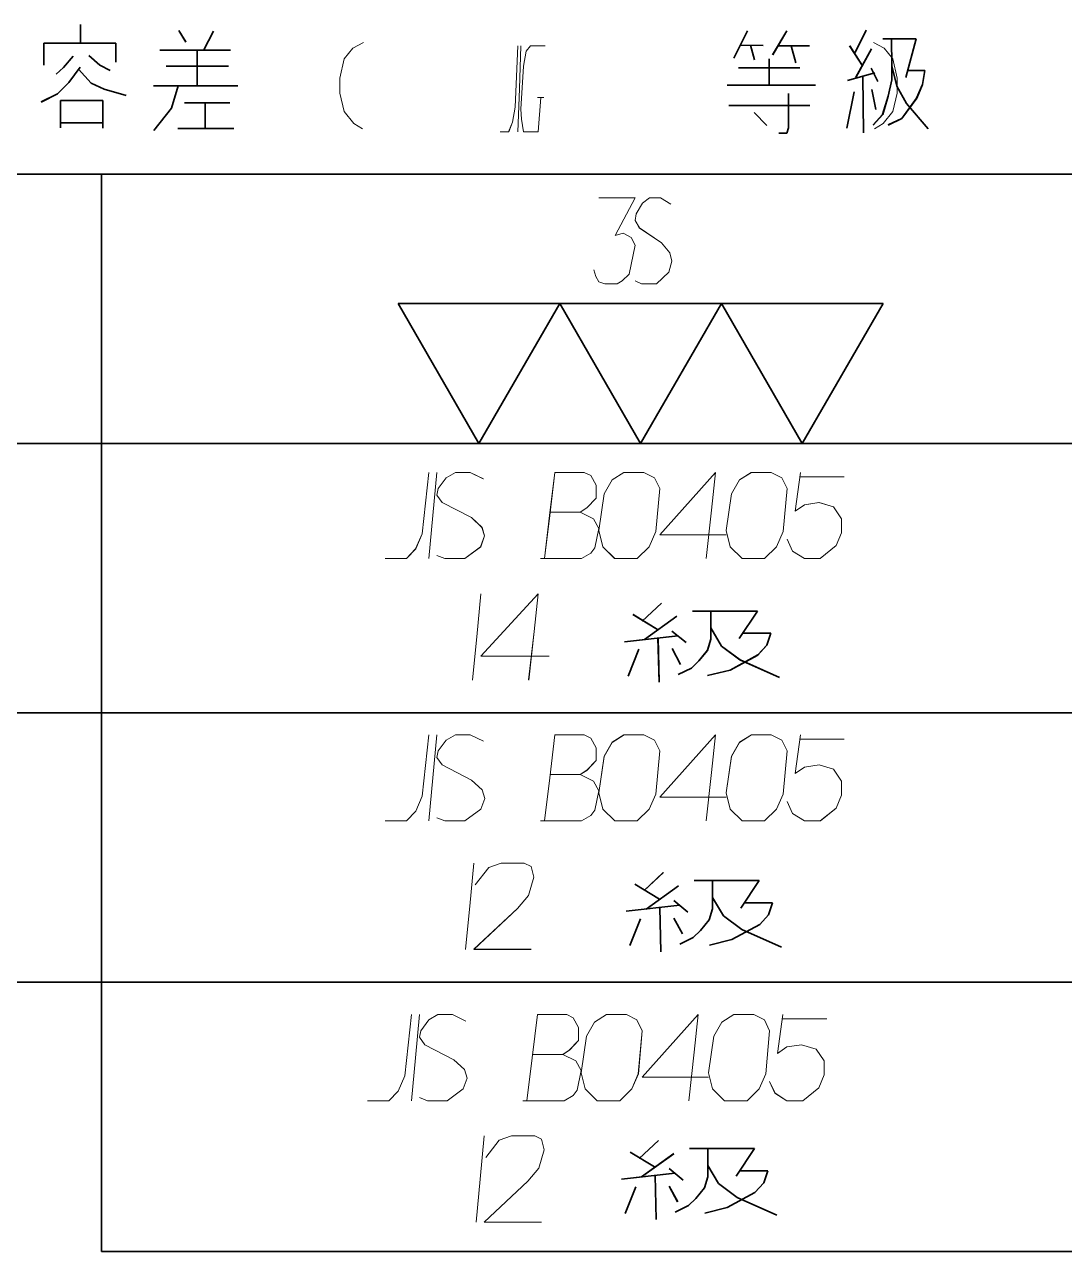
# Model space of a CAD drawing. Header units: millimetres. Extents: x 1333 to 104182, y -62616 to -5704.
# Drawn here: x 43365.43 to 43384.73, y -62570.83 to -62548.05 of the extents above; entities that cross this region are included whole.
import ezdxf

# ---------------------------------------------------------------- set-up
doc = ezdxf.new("R2010")
doc.units = ezdxf.units.MM
doc.header["$LTSCALE"] = 0.5
doc.layers.add('08', color=1, linetype='Continuous')

# ---------------------------------------------------------------- blocks, each defined once
blk = doc.blocks.new('999')
at = {"color": 7, "lineweight": 35, "ltscale": 0.008563}
blk.add_line((75293.8, -11814.791), (75293.8, -11815.819), dxfattribs=at)
at = {"color": 7, "lineweight": 35, "ltscale": 0.006218}
blk.add_line((75299.277, -11815.129), (75299.669, -11815.765), dxfattribs=at)
at = {"color": 7, "lineweight": 35, "ltscale": 0.010119}
blk.add_line((75301.207, -11815.157), (75300.654, -11816.238), dxfattribs=at)
at = {"color": 7, "lineweight": 35, "ltscale": 0.014202}
blk.add_line((75330.934, -11815.14), (75330.168, -11816.663), dxfattribs=at)
at = {"color": 7, "lineweight": 35, "ltscale": 0.01294}
blk.add_line((75333.115, -11815.14), (75332.333, -11816.482), dxfattribs=at)
at = {"color": 7, "lineweight": 35, "ltscale": 0.011516}
blk.add_line((75337.538, -11815.11), (75336.92, -11816.346), dxfattribs=at)
at = {"color": 7, "lineweight": 35, "ltscale": 0.033508}
blk.add_line((75291.75, -11815.833), (75295.771, -11815.833), dxfattribs=at)
at = {"color": 7, "lineweight": 35, "ltscale": 0.010254}
blk.add_line((75291.75, -11817.063), (75291.75, -11815.833), dxfattribs=at)
at = {"color": 7, "lineweight": 35, "ltscale": 0.008789}
blk.add_line((75295.771, -11815.833), (75295.771, -11816.887), dxfattribs=at)
at = {"color": 7, "lineweight": 35, "ltscale": 0.010633}
blk.add_line((75330.531, -11815.941), (75331.807, -11815.955), dxfattribs=at)
at = {"color": 7, "lineweight": 35, "ltscale": 0.006978}
blk.add_line((75331.1, -11815.947), (75331.325, -11816.753), dxfattribs=at)
at = {"color": 7, "lineweight": 35, "ltscale": 0.014575}
blk.add_line((75332.63, -11815.971), (75334.38, -11815.97), dxfattribs=at)
at = {"color": 7, "lineweight": 35, "ltscale": 0.008305}
blk.add_line((75333.372, -11815.971), (75333.627, -11816.934), dxfattribs=at)
at = {"color": 7, "lineweight": 35, "ltscale": 0.010969}
blk.add_line((75336.619, -11815.985), (75337.341, -11817.085), dxfattribs=at)
at = {"color": 7, "lineweight": 35, "ltscale": 0.015417}
blk.add_line((75338.469, -11815.593), (75340.319, -11815.593), dxfattribs=at)
at = {"color": 7, "lineweight": 35, "ltscale": 0.012437}
blk.add_line((75338.951, -11815.593), (75338.966, -11817.085), dxfattribs=at)
at = {"color": 7, "lineweight": 35, "ltscale": 0.018595}
blk.add_line((75340.319, -11815.593), (75339.742, -11817.748), dxfattribs=at)
at = {"color": 7, "lineweight": 35, "ltscale": 0.006944}
blk.add_line((75293.396, -11816.549), (75292.857, -11817.185), dxfattribs=at)
at = {"color": 7, "lineweight": 35, "ltscale": 0.006856}
blk.add_line((75294.272, -11816.509), (75294.88, -11817.063), dxfattribs=at)
at = {"color": 7, "lineweight": 35, "ltscale": 0.032825}
blk.add_line((75298.213, -11816.225), (75302.151, -11816.225), dxfattribs=at)
at = {"color": 7, "lineweight": 35, "ltscale": 0.016113}
blk.add_line((75300.303, -11816.265), (75300.303, -11818.199), dxfattribs=at)
at = {"color": 7, "lineweight": 35, "ltscale": 0.012183}
blk.add_line((75332.138, -11816.708), (75332.138, -11818.17), dxfattribs=at)
at = {"color": 7, "lineweight": 35, "ltscale": 0.015061}
blk.add_line((75337.838, -11816.15), (75336.965, -11817.733), dxfattribs=at)
at = {"color": 7, "lineweight": 35, "ltscale": 0.004706}
blk.add_line((75292.857, -11817.185), (75292.438, -11817.563), dxfattribs=at)
at = {"color": 7, "lineweight": 35, "ltscale": 0.008876}
blk.add_line((75293.774, -11817.158), (75293.153, -11818.023), dxfattribs=at)
at = {"color": 7, "lineweight": 35, "ltscale": 0.008722}
blk.add_line((75293.686, -11817.279), (75294.394, -11818.05), dxfattribs=at)
at = {"color": 7, "lineweight": 35, "ltscale": 0.005335}
blk.add_line((75294.88, -11817.063), (75295.447, -11817.36), dxfattribs=at)
at = {"color": 7, "lineweight": 35, "ltscale": 0.028784}
blk.add_line((75298.576, -11817.103), (75302.03, -11817.103), dxfattribs=at)
at = {"color": 7, "lineweight": 35, "ltscale": 0.028455}
blk.add_line((75330.423, -11817.205), (75333.838, -11817.205), dxfattribs=at)
at = {"color": 7, "lineweight": 35, "ltscale": 0.006849}
blk.add_line((75337.823, -11817.221), (75338.184, -11817.959), dxfattribs=at)
at = {"color": 7, "lineweight": 35, "ltscale": 0.006531}
blk.add_line((75338.966, -11817.085), (75338.966, -11817.869), dxfattribs=at)
at = {"color": 7, "lineweight": 35, "ltscale": 0.009809}
blk.add_line((75338.966, -11817.085), (75339.237, -11818.231), dxfattribs=at)
at = {"color": 7, "lineweight": 35, "ltscale": 0.007922}
blk.add_line((75339.849, -11817.347), (75340.8, -11817.347), dxfattribs=at)
at = {"color": 7, "lineweight": 35, "ltscale": 0.006559}
blk.add_line((75340.8, -11817.347), (75340.68, -11818.125), dxfattribs=at)
at = {"color": 7, "lineweight": 35, "ltscale": 0.007402}
blk.add_line((75293.153, -11818.023), (75292.519, -11818.645), dxfattribs=at)
at = {"color": 7, "lineweight": 35, "ltscale": 0.0066}
blk.add_line((75294.394, -11818.05), (75295.11, -11818.388), dxfattribs=at)
at = {"color": 7, "lineweight": 35, "ltscale": 0.013172}
blk.add_line((75336.499, -11817.914), (75338.018, -11817.477), dxfattribs=at)
at = {"color": 7, "lineweight": 35, "ltscale": 0.026301}
blk.add_line((75337.358, -11817.667), (75337.387, -11820.823), dxfattribs=at)
at = {"color": 7, "lineweight": 35, "ltscale": 0.007862}
blk.add_line((75338.966, -11817.869), (75338.755, -11818.788), dxfattribs=at)
at = {"color": 7, "lineweight": 35, "ltscale": 0.006974}
blk.add_line((75340.68, -11818.125), (75340.349, -11818.894), dxfattribs=at)
at = {"color": 7, "lineweight": 35, "ltscale": 0.008548}
blk.add_line((75292.519, -11818.645), (75291.602, -11819.104), dxfattribs=at)
at = {"color": 7, "lineweight": 35, "ltscale": 0.010672}
blk.add_line((75295.11, -11818.388), (75296.338, -11818.753), dxfattribs=at)
at = {"color": 7, "lineweight": 35, "ltscale": 0.039124}
blk.add_line((75297.861, -11818.199), (75302.556, -11818.199), dxfattribs=at)
at = {"color": 7, "lineweight": 35, "ltscale": 0.0108}
blk.add_line((75299.238, -11818.199), (75298.873, -11819.442), dxfattribs=at)
at = {"color": 7, "lineweight": 35, "ltscale": 0.040857}
blk.add_line((75329.806, -11818.17), (75334.709, -11818.17), dxfattribs=at)
at = {"color": 7, "lineweight": 35, "ltscale": 0.015826}
blk.add_line((75333.206, -11818.637), (75333.206, -11820.537), dxfattribs=at)
at = {"color": 7, "lineweight": 35, "ltscale": 0.017145}
blk.add_line((75336.861, -11818.547), (75336.468, -11820.567), dxfattribs=at)
at = {"color": 7, "lineweight": 35, "ltscale": 0.009481}
blk.add_line((75337.853, -11818.411), (75338.078, -11819.527), dxfattribs=at)
at = {"color": 7, "lineweight": 35, "ltscale": 0.008778}
blk.add_line((75338.755, -11818.788), (75338.455, -11819.798), dxfattribs=at)
at = {"color": 7, "lineweight": 35, "ltscale": 0.009214}
blk.add_line((75339.237, -11818.231), (75339.777, -11819.195), dxfattribs=at)
at = {"color": 7, "lineweight": 35, "ltscale": 0.019666}
for p, q in [((75292.681, -11819.023), (75295.041, -11819.023)), ((75292.681, -11820.267), (75295.041, -11820.267))]:
    blk.add_line(p, q, dxfattribs=at)
at = {"color": 7, "lineweight": 35, "ltscale": 0.012732}
blk.add_line((75292.681, -11820.551), (75292.681, -11819.023), dxfattribs=at)
at = {"color": 7, "lineweight": 35, "ltscale": 0.012845}
blk.add_line((75295.041, -11819.023), (75295.041, -11820.565), dxfattribs=at)
at = {"color": 7, "lineweight": 35, "ltscale": 0.01322}
blk.add_line((75298.873, -11819.442), (75297.889, -11820.686), dxfattribs=at)
at = {"color": 7, "lineweight": 35, "ltscale": 0.021021}
blk.add_line((75299.588, -11819.158), (75302.11, -11819.158), dxfattribs=at)
at = {"color": 7, "lineweight": 35, "ltscale": 0.011719}
blk.add_line((75300.735, -11819.158), (75300.735, -11820.565), dxfattribs=at)
at = {"color": 7, "lineweight": 35, "ltscale": 0.037598}
blk.add_line((75329.897, -11819.301), (75334.409, -11819.301), dxfattribs=at)
at = {"color": 7, "lineweight": 35, "ltscale": 0.011668}
blk.add_line((75340.349, -11818.894), (75339.523, -11820.024), dxfattribs=at)
at = {"color": 7, "lineweight": 35, "ltscale": 0.01548}
blk.add_line((75339.777, -11819.195), (75340.996, -11820.597), dxfattribs=at)
at = {"color": 7, "lineweight": 35, "ltscale": 0.00834}
blk.add_line((75332.002, -11820.416), (75331.311, -11819.692), dxfattribs=at)
at = {"color": 7, "lineweight": 35, "ltscale": 0.006581}
blk.add_line((75338.455, -11819.798), (75337.927, -11820.386), dxfattribs=at)
at = {"color": 7, "lineweight": 35, "ltscale": 0.00696}
blk.add_line((75339.523, -11820.024), (75338.77, -11820.386), dxfattribs=at)
at = {"color": 7, "lineweight": 35, "ltscale": 0.025977}
blk.add_line((75299.21, -11820.578), (75302.327, -11820.578), dxfattribs=at)
at = {"color": 7, "lineweight": 35, "ltscale": 0.003699}
blk.add_line((75333.123, -11820.848), (75332.679, -11820.848), dxfattribs=at)
at = {"color": 7, "lineweight": 35, "ltscale": 0.002686}
blk.add_line((75333.206, -11820.537), (75333.123, -11820.848), dxfattribs=at)
at = {"color": 7, "lineweight": 35}
for p, q in [((75114.978, -11823.12), (75475.513, -11823.12)), ((75114.978, -11838.12), (75474.978, -11838.12)), ((75234.978, -11853.12), (75474.978, -11853.12)), ((75234.978, -11868.12), (75294.978, -11868.12)), ((75474.978, -11868.12), (75294.978, -11868.12)), ((75294.978, -11883.12), (75354.978, -11883.12))]:
    blk.add_line(p, q, dxfattribs=at)
at = {"color": 7, "lineweight": 35, "ltscale": 0.375}
blk.add_line((75294.978, -11823.12), (75294.978, -11868.12), dxfattribs=at)
at = {"color": 7, "lineweight": 35, "ltscale": 0.074999}
for p, q in [((75315.978, -11838.12), (75311.478, -11830.326)), ((75315.978, -11838.12), (75311.478, -11830.326)), ((75320.478, -11830.326), (75315.978, -11838.12)), ((75320.478, -11830.326), (75315.978, -11838.12)), ((75324.978, -11838.12), (75320.478, -11830.326)), ((75324.978, -11838.12), (75320.478, -11830.326)), ((75329.478, -11830.326), (75324.978, -11838.12)), ((75329.478, -11830.326), (75324.978, -11838.12)), ((75333.978, -11838.12), (75329.478, -11830.326)), ((75333.978, -11838.12), (75329.478, -11830.326)), ((75338.478, -11830.326), (75333.978, -11838.12)), ((75338.478, -11830.326), (75333.978, -11838.12))]:
    blk.add_line(p, q, dxfattribs=at)
at = {"color": 7, "lineweight": 35, "ltscale": 0.075}
for p, q in [((75311.478, -11830.326), (75320.478, -11830.326)), ((75311.478, -11830.326), (75320.478, -11830.326)), ((75320.478, -11830.326), (75329.478, -11830.326)), ((75320.478, -11830.326), (75329.478, -11830.326)), ((75329.478, -11830.326), (75338.478, -11830.326)), ((75329.478, -11830.326), (75338.478, -11830.326))]:
    blk.add_line(p, q, dxfattribs=at)
at = {"color": 7, "lineweight": 35, "ltscale": 0.012225}
for p, q in [((75326.147, -11847.011), (75325.075, -11848.012)), ((75326.245, -11862.022), (75325.173, -11863.024))]:
    blk.add_line(p, q, dxfattribs=at)
at = {"color": 7, "lineweight": 35, "ltscale": 0.030115}
for p, q in [((75327.874, -11847.456), (75331.488, -11847.456)), ((75327.972, -11862.467), (75331.586, -11862.467))]:
    blk.add_line(p, q, dxfattribs=at)
at = {"color": 7, "lineweight": 35, "ltscale": 0.013083}
for p, q in [((75328.886, -11847.456), (75328.886, -11849.026)), ((75328.983, -11862.467), (75328.983, -11864.037)), ((75328.721, -11877.389), (75328.721, -11878.959))]:
    blk.add_line(p, q, dxfattribs=at)
at = {"color": 7, "lineweight": 35, "ltscale": 0.015353}
blk.add_line((75331.488, -11847.456), (75330.465, -11848.989), dxfattribs=at)
at = {"color": 7, "lineweight": 35, "ltscale": 0.013337}
blk.add_line((75324.556, -11847.654), (75325.926, -11848.482), dxfattribs=at)
at = {"color": 7, "lineweight": 35, "ltscale": 0.018504}
blk.add_line((75327, -11847.74), (75325.198, -11849.038), dxfattribs=at)
at = {"color": 7, "lineweight": 35, "ltscale": 0.024936}
for p, q in [((75324.088, -11849.162), (75327.061, -11848.828)), ((75323.922, -11879.095), (75326.896, -11878.762))]:
    blk.add_line(p, q, dxfattribs=at)
at = {"color": 7, "lineweight": 35, "ltscale": 0.008484}
for p, q in [((75326.727, -11848.569), (75327.517, -11849.211)), ((75326.562, -11878.502), (75327.351, -11879.145))]:
    blk.add_line(p, q, dxfattribs=at)
at = {"color": 7, "lineweight": 35, "ltscale": 0.009831}
blk.add_line((75328.886, -11848.395), (75329.49, -11849.409), dxfattribs=at)
at = {"color": 7, "lineweight": 35, "ltscale": 0.013049}
for p, q in [((75330.663, -11848.692), (75332.229, -11848.692)), ((75330.76, -11863.704), (75332.326, -11863.704)), ((75330.498, -11878.626), (75332.064, -11878.626))]:
    blk.add_line(p, q, dxfattribs=at)
at = {"color": 7, "lineweight": 35, "ltscale": 0.005862}
blk.add_line((75332.229, -11848.692), (75332.006, -11849.36), dxfattribs=at)
at = {"color": 7, "lineweight": 35, "ltscale": 0.020496}
for p, q in [((75325.949, -11848.953), (75326.012, -11851.411)), ((75326.047, -11863.964), (75326.109, -11866.423)), ((75325.784, -11878.886), (75325.847, -11881.345))]:
    blk.add_line(p, q, dxfattribs=at)
at = {"color": 7, "lineweight": 35, "ltscale": 0.008293}
blk.add_line((75326.74, -11849.545), (75327.209, -11850.423), dxfattribs=at)
at = {"color": 7, "lineweight": 35, "ltscale": 0.005373}
blk.add_line((75328.886, -11849.026), (75328.702, -11849.644), dxfattribs=at)
at = {"color": 7, "lineweight": 35, "ltscale": 0.010659}
for p, q in [((75329.49, -11849.409), (75330.514, -11850.175)), ((75329.324, -11879.342), (75330.348, -11880.109))]:
    blk.add_line(p, q, dxfattribs=at)
at = {"color": 7, "lineweight": 35, "ltscale": 0.006121}
for p, q in [((75332.006, -11849.36), (75331.513, -11849.903)), ((75332.105, -11864.371), (75331.611, -11864.915))]:
    blk.add_line(p, q, dxfattribs=at)
at = {"color": 7, "lineweight": 35, "ltscale": 0.013404}
for p, q in [((75324.877, -11849.582), (75324.285, -11851.078)), ((75324.975, -11864.594), (75324.383, -11866.089)), ((75324.712, -11879.516), (75324.12, -11881.011))]:
    blk.add_line(p, q, dxfattribs=at)
at = {"color": 7, "lineweight": 35, "ltscale": 0.004731}
for p, q in [((75328.22, -11850.237), (75327.813, -11850.633)), ((75328.318, -11865.249), (75327.911, -11865.644)), ((75328.054, -11880.171), (75327.647, -11880.566))]:
    blk.add_line(p, q, dxfattribs=at)
at = {"color": 7, "lineweight": 35, "ltscale": 0.006372}
blk.add_line((75328.702, -11849.644), (75328.22, -11850.237), dxfattribs=at)
at = {"color": 7, "lineweight": 35, "ltscale": 0.014629}
blk.add_line((75331.513, -11849.903), (75329.972, -11850.744), dxfattribs=at)
at = {"color": 7, "lineweight": 35, "ltscale": 0.020157}
blk.add_line((75330.514, -11850.175), (75332.721, -11851.164), dxfattribs=at)
at = {"color": 7, "lineweight": 35, "ltscale": 0.00685}
for p, q in [((75327.813, -11850.633), (75327.073, -11850.991)), ((75327.911, -11865.644), (75327.171, -11866.003)), ((75327.647, -11880.566), (75326.907, -11880.925))]:
    blk.add_line(p, q, dxfattribs=at)
at = {"color": 7, "lineweight": 35, "ltscale": 0.010797}
blk.add_line((75329.972, -11850.744), (75328.713, -11851.053), dxfattribs=at)
at = {"color": 7, "lineweight": 35, "ltscale": 0.015362}
for p, q in [((75331.586, -11862.467), (75330.562, -11864)), ((75331.324, -11877.389), (75330.3, -11878.922))]:
    blk.add_line(p, q, dxfattribs=at)
at = {"color": 7, "lineweight": 35, "ltscale": 0.013339}
for p, q in [((75324.654, -11862.665), (75326.024, -11863.493)), ((75324.391, -11877.587), (75325.76, -11878.415))]:
    blk.add_line(p, q, dxfattribs=at)
at = {"color": 7, "lineweight": 35, "ltscale": 0.018495}
for p, q in [((75327.096, -11862.752), (75325.296, -11864.05)), ((75326.833, -11877.674), (75325.032, -11878.972))]:
    blk.add_line(p, q, dxfattribs=at)
at = {"color": 7, "lineweight": 35, "ltscale": 0.024924}
blk.add_line((75324.186, -11864.174), (75327.158, -11863.84), dxfattribs=at)
at = {"color": 7, "lineweight": 35, "ltscale": 0.008486}
blk.add_line((75326.825, -11863.58), (75327.615, -11864.223), dxfattribs=at)
at = {"color": 7, "lineweight": 35, "ltscale": 0.009837}
blk.add_line((75328.983, -11863.407), (75329.588, -11864.421), dxfattribs=at)
at = {"color": 7, "lineweight": 35, "ltscale": 0.005858}
blk.add_line((75332.326, -11863.704), (75332.105, -11864.371), dxfattribs=at)
at = {"color": 7, "lineweight": 35, "ltscale": 0.00829}
for p, q in [((75326.837, -11864.557), (75327.306, -11865.434)), ((75326.575, -11879.479), (75327.044, -11880.356))]:
    blk.add_line(p, q, dxfattribs=at)
at = {"color": 7, "lineweight": 35, "ltscale": 0.005376}
blk.add_line((75328.983, -11864.037), (75328.798, -11864.655), dxfattribs=at)
at = {"color": 7, "lineweight": 35, "ltscale": 0.010657}
blk.add_line((75329.588, -11864.421), (75330.612, -11865.187), dxfattribs=at)
at = {"color": 7, "lineweight": 35, "ltscale": 0.006362}
for p, q in [((75328.798, -11864.655), (75328.318, -11865.249)), ((75328.535, -11879.577), (75328.054, -11880.171))]:
    blk.add_line(p, q, dxfattribs=at)
at = {"color": 7, "lineweight": 35, "ltscale": 0.014638}
blk.add_line((75331.611, -11864.915), (75330.068, -11865.756), dxfattribs=at)
at = {"color": 7, "lineweight": 35, "ltscale": 0.020158}
blk.add_line((75330.612, -11865.187), (75332.819, -11866.176), dxfattribs=at)
at = {"color": 7, "lineweight": 35, "ltscale": 0.010798}
for p, q in [((75330.068, -11865.756), (75328.81, -11866.065)), ((75329.806, -11880.678), (75328.548, -11880.987))]:
    blk.add_line(p, q, dxfattribs=at)
at = {"color": 7, "lineweight": 35, "ltscale": 0.125}
blk.add_line((75294.978, -11868.12), (75294.978, -11883.12), dxfattribs=at)
at = {"color": 7, "lineweight": 35, "ltscale": 0.012234}
blk.add_line((75325.983, -11876.944), (75324.909, -11877.946), dxfattribs=at)
at = {"color": 7, "lineweight": 35, "ltscale": 0.030127}
blk.add_line((75327.709, -11877.389), (75331.324, -11877.389), dxfattribs=at)
at = {"color": 7, "lineweight": 35, "ltscale": 0.009828}
blk.add_line((75328.721, -11878.329), (75329.324, -11879.342), dxfattribs=at)
at = {"color": 7, "lineweight": 35, "ltscale": 0.005859}
blk.add_line((75332.064, -11878.626), (75331.841, -11879.293), dxfattribs=at)
at = {"color": 7, "lineweight": 35, "ltscale": 0.00538}
blk.add_line((75328.721, -11878.959), (75328.535, -11879.577), dxfattribs=at)
at = {"color": 7, "lineweight": 35, "ltscale": 0.006123}
blk.add_line((75331.841, -11879.293), (75331.347, -11879.837), dxfattribs=at)
at = {"color": 7, "lineweight": 35, "ltscale": 0.014628}
blk.add_line((75331.347, -11879.837), (75329.806, -11880.678), dxfattribs=at)
at = {"color": 7, "lineweight": 35, "ltscale": 0.020169}
blk.add_line((75330.348, -11880.109), (75332.557, -11881.098), dxfattribs=at)
at = {"color": 7, "lineweight": 13}
for points in [[(75309.562, -11815.801), (75308.962, -11816.101), (75308.482, -11816.701), (75308.242, -11817.781), (75308.242, -11818.621), (75308.482, -11819.641), (75309.022, -11820.301), (75309.502, -11820.601)], [(75318.142, -11815.973), (75317.993, -11819.393), (75317.844, -11820.233), (75317.636, -11820.773), (75317.16, -11820.773)], [(75318.142, -11820.773), (75318.231, -11818.373), (75318.32, -11815.973)], [(75319.421, -11818.853), (75319.273, -11820.773), (75318.469, -11820.773), (75318.35, -11820.053), (75318.32, -11819.513), (75318.469, -11817.113), (75318.618, -11816.273), (75318.856, -11815.973), (75319.659, -11815.973)], [(75337.942, -11815.801), (75338.542, -11816.101), (75339.022, -11816.701), (75339.262, -11817.781), (75339.262, -11818.621), (75339.022, -11819.641), (75338.482, -11820.301), (75338.002, -11820.601)], [(75319.243, -11818.853), (75319.6, -11818.853)], [(75322.372, -11828.457), (75322.485, -11828.817), (75322.654, -11829.117), (75322.993, -11829.237), (75323.669, -11829.237), (75323.951, -11829.057), (75324.346, -11828.697), (75324.685, -11827.077), (75324.459, -11826.657), (75324.008, -11826.417), (75323.557, -11826.537), (75324.685, -11824.437), (75322.654, -11824.437)], [(75324.685, -11829.057), (75325.023, -11829.237), (75325.869, -11829.237), (75326.546, -11828.577), (75326.715, -11827.977), (75326.602, -11827.497), (75326.151, -11826.957), (75324.91, -11826.117), (75324.685, -11825.697), (75324.741, -11825.337), (75325.079, -11824.737), (75325.474, -11824.437), (75326.095, -11824.437), (75326.658, -11824.797)], [(75313.197, -11839.734), (75312.828, -11843.154), (75312.458, -11843.994), (75311.941, -11844.534), (75310.76, -11844.534)], [(75313.197, -11844.534), (75313.419, -11842.134), (75313.64, -11839.734)], [(75313.64, -11844.354), (75314.083, -11844.534), (75315.191, -11844.534), (75316.078, -11843.874), (75316.299, -11843.274), (75316.151, -11842.794), (75315.56, -11842.254), (75313.936, -11841.414), (75313.64, -11840.994), (75313.714, -11840.634), (75314.157, -11840.034), (75314.674, -11839.734), (75315.487, -11839.734), (75316.225, -11840.094)], [(75319.401, -11844.534), (75321.691, -11844.534), (75322.208, -11844.234), (75322.429, -11843.934), (75322.651, -11842.854), (75322.356, -11842.314), (75321.617, -11841.954), (75321.986, -11841.714), (75322.503, -11841.174), (75322.503, -11840.454), (75322.208, -11839.914), (75321.839, -11839.734), (75320.214, -11839.734), (75319.918, -11842.134), (75319.623, -11844.534)], [(75328.634, -11844.534), (75328.929, -11841.834), (75329.151, -11839.734), (75326.049, -11843.214), (75329.742, -11843.214)], [(75333.139, -11843.454), (75333.435, -11844.114), (75334.099, -11844.534), (75334.986, -11844.534), (75335.872, -11843.814), (75336.168, -11843.094), (75336.168, -11842.314), (75335.724, -11841.654), (75334.912, -11841.414), (75334.099, -11841.534), (75333.582, -11841.894), (75333.878, -11839.734)], [(75333.878, -11839.974), (75336.315, -11839.974)], [(75321.617, -11841.954), (75319.918, -11841.954)], [(75316.087, -11846.494), (75315.858, -11848.894), (75315.63, -11851.294)], [(75318.749, -11851.294), (75319.054, -11848.594), (75319.282, -11846.494), (75316.087, -11849.974), (75319.891, -11849.974)], [(75313.198, -11854.346), (75312.828, -11857.766), (75312.459, -11858.606), (75311.942, -11859.146), (75310.76, -11859.146)], [(75313.198, -11859.146), (75313.419, -11856.746), (75313.641, -11854.346)], [(75313.641, -11858.966), (75314.084, -11859.146), (75315.192, -11859.146), (75316.078, -11858.486), (75316.3, -11857.886), (75316.152, -11857.406), (75315.561, -11856.866), (75313.936, -11856.026), (75313.641, -11855.606), (75313.715, -11855.246), (75314.158, -11854.646), (75314.675, -11854.346), (75315.487, -11854.346), (75316.226, -11854.706)], [(75319.402, -11859.146), (75321.692, -11859.146), (75322.209, -11858.846), (75322.43, -11858.546), (75322.652, -11857.466), (75322.356, -11856.926), (75321.618, -11856.566), (75321.987, -11856.326), (75322.504, -11855.786), (75322.504, -11855.066), (75322.209, -11854.526), (75321.839, -11854.346), (75320.214, -11854.346), (75319.919, -11856.746), (75319.624, -11859.146)], [(75328.635, -11859.146), (75328.93, -11856.446), (75329.151, -11854.346), (75326.049, -11857.826), (75329.742, -11857.826)], [(75333.14, -11858.066), (75333.435, -11858.726), (75334.1, -11859.146), (75334.987, -11859.146), (75335.873, -11858.426), (75336.168, -11857.706), (75336.168, -11856.926), (75335.725, -11856.266), (75334.913, -11856.026), (75334.1, -11856.146), (75333.583, -11856.506), (75333.879, -11854.346)], [(75333.879, -11854.586), (75336.316, -11854.586)], [(75321.618, -11856.566), (75319.919, -11856.566)], [(75315.696, -11861.494), (75315.468, -11863.894), (75315.241, -11866.294)], [(75318.884, -11866.294), (75315.696, -11866.294), (75318.125, -11864.014), (75318.732, -11863.294), (75319.036, -11862.274), (75318.884, -11861.674), (75318.504, -11861.494), (75317.214, -11861.494), (75316.531, -11861.734), (75315.772, -11862.694)], [(75312.224, -11869.929), (75311.854, -11873.349), (75311.485, -11874.189), (75310.968, -11874.729), (75309.786, -11874.729)], [(75312.224, -11874.729), (75312.445, -11872.329), (75312.667, -11869.929)], [(75312.667, -11874.549), (75313.11, -11874.729), (75314.218, -11874.729), (75315.104, -11874.069), (75315.326, -11873.469), (75315.178, -11872.989), (75314.587, -11872.449), (75312.962, -11871.609), (75312.667, -11871.189), (75312.741, -11870.829), (75313.184, -11870.229), (75313.701, -11869.929), (75314.513, -11869.929), (75315.252, -11870.289)], [(75318.428, -11874.729), (75320.717, -11874.729), (75321.235, -11874.429), (75321.456, -11874.129), (75321.678, -11873.049), (75321.382, -11872.509), (75320.644, -11872.149), (75321.013, -11871.909), (75321.53, -11871.369), (75321.53, -11870.649), (75321.235, -11870.109), (75320.865, -11869.929), (75319.24, -11869.929), (75318.945, -11872.329), (75318.649, -11874.729)], [(75327.66, -11874.729), (75327.956, -11872.029), (75328.177, -11869.929), (75325.075, -11873.409), (75328.768, -11873.409)], [(75332.166, -11873.649), (75332.461, -11874.309), (75333.126, -11874.729), (75334.012, -11874.729), (75334.899, -11874.009), (75335.194, -11873.289), (75335.194, -11872.509), (75334.751, -11871.849), (75333.938, -11871.609), (75333.126, -11871.729), (75332.609, -11872.089), (75332.904, -11869.929)], [(75332.904, -11870.169), (75335.342, -11870.169)], [(75320.644, -11872.149), (75318.945, -11872.149)], [(75316.28, -11876.688), (75316.053, -11879.088), (75315.825, -11881.488)], [(75319.468, -11881.488), (75316.28, -11881.488), (75318.709, -11879.208), (75319.317, -11878.488), (75319.62, -11877.468), (75319.468, -11876.868), (75319.089, -11876.688), (75317.798, -11876.688), (75317.115, -11876.928), (75316.356, -11877.888)]]:
    blk.add_lwpolyline(points, dxfattribs=at)
for points in [[(75324.793, -11844.534), (75325.458, -11843.874), (75325.827, -11843.034), (75326.049, -11840.634), (75325.753, -11840.034), (75325.162, -11839.734), (75324.054, -11839.734), (75323.39, -11840.154), (75322.947, -11840.934), (75322.651, -11842.974), (75322.873, -11843.874), (75323.537, -11844.534)], [(75331.884, -11844.534), (75332.548, -11843.874), (75332.918, -11843.034), (75333.139, -11840.634), (75332.844, -11840.034), (75332.253, -11839.734), (75331.145, -11839.734), (75330.48, -11840.154), (75330.037, -11840.934), (75329.742, -11842.974), (75329.963, -11843.874), (75330.628, -11844.534)], [(75324.794, -11859.146), (75325.458, -11858.486), (75325.828, -11857.646), (75326.049, -11855.246), (75325.754, -11854.646), (75325.163, -11854.346), (75324.055, -11854.346), (75323.39, -11854.766), (75322.947, -11855.546), (75322.652, -11857.586), (75322.873, -11858.486), (75323.538, -11859.146)], [(75331.884, -11859.146), (75332.549, -11858.486), (75332.918, -11857.646), (75333.14, -11855.246), (75332.845, -11854.646), (75332.254, -11854.346), (75331.146, -11854.346), (75330.481, -11854.766), (75330.038, -11855.546), (75329.742, -11857.586), (75329.964, -11858.486), (75330.629, -11859.146)], [(75323.82, -11874.729), (75324.484, -11874.069), (75324.854, -11873.229), (75325.075, -11870.829), (75324.78, -11870.229), (75324.189, -11869.929), (75323.081, -11869.929), (75322.416, -11870.349), (75321.973, -11871.129), (75321.678, -11873.169), (75321.899, -11874.069), (75322.564, -11874.729)], [(75330.91, -11874.729), (75331.575, -11874.069), (75331.944, -11873.229), (75332.166, -11870.829), (75331.87, -11870.229), (75331.28, -11869.929), (75330.172, -11869.929), (75329.507, -11870.349), (75329.064, -11871.129), (75328.768, -11873.169), (75328.99, -11874.069), (75329.655, -11874.729)]]:
    blk.add_lwpolyline(points, close=True, dxfattribs=at)

msp = doc.modelspace()

# ---------------------------------------------------------------- linework, layer by layer
at = {"color": 7, "lineweight": 35, "ltscale": 0.008563}
msp.add_line((43366.47, -62548.049), (43366.47, -62548.392), dxfattribs=at)
at = {"color": 7, "lineweight": 35, "ltscale": 0.006218}
msp.add_line((43368.295, -62548.162), (43368.426, -62548.373), dxfattribs=at)
at = {"color": 7, "lineweight": 35, "ltscale": 0.010119}
msp.add_line((43368.938, -62548.171), (43368.754, -62548.531), dxfattribs=at)
at = {"color": 7, "lineweight": 35, "ltscale": 0.014202}
msp.add_line((43378.848, -62548.165), (43378.592, -62548.673), dxfattribs=at)
at = {"color": 7, "lineweight": 35, "ltscale": 0.01294}
msp.add_line((43379.575, -62548.165), (43379.314, -62548.612), dxfattribs=at)
at = {"color": 7, "lineweight": 35, "ltscale": 0.011516}
msp.add_line((43381.049, -62548.155), (43380.843, -62548.567), dxfattribs=at)
at = {"color": 7, "lineweight": 35, "ltscale": 0.015417}
msp.add_line((43381.359, -62548.316), (43381.976, -62548.316), dxfattribs=at)
at = {"color": 7, "lineweight": 35, "ltscale": 0.012437}
msp.add_line((43381.52, -62548.316), (43381.525, -62548.814), dxfattribs=at)
at = {"color": 7, "lineweight": 35, "ltscale": 0.018595}
msp.add_line((43381.976, -62548.316), (43381.784, -62549.035), dxfattribs=at)
at = {"color": 7, "lineweight": 35, "ltscale": 0.033508}
msp.add_line((43365.786, -62548.396), (43367.126, -62548.396), dxfattribs=at)
at = {"color": 7, "lineweight": 35, "ltscale": 0.010254}
msp.add_line((43365.786, -62548.806), (43365.786, -62548.396), dxfattribs=at)
at = {"color": 7, "lineweight": 35, "ltscale": 0.008789}
msp.add_line((43367.126, -62548.396), (43367.126, -62548.748), dxfattribs=at)
at = {"color": 7, "lineweight": 35, "ltscale": 0.032825}
msp.add_line((43367.94, -62548.527), (43369.253, -62548.527), dxfattribs=at)
at = {"color": 7, "lineweight": 35, "ltscale": 0.016113}
msp.add_line((43368.637, -62548.54), (43368.637, -62549.185), dxfattribs=at)
at = {"color": 7, "lineweight": 35, "ltscale": 0.010633}
msp.add_line((43378.713, -62548.432), (43379.139, -62548.437), dxfattribs=at)
at = {"color": 7, "lineweight": 35, "ltscale": 0.006978}
msp.add_line((43378.903, -62548.434), (43378.978, -62548.703), dxfattribs=at)
at = {"color": 7, "lineweight": 35, "ltscale": 0.014575}
msp.add_line((43379.413, -62548.442), (43379.996, -62548.442), dxfattribs=at)
at = {"color": 7, "lineweight": 35, "ltscale": 0.008305}
msp.add_line((43379.66, -62548.442), (43379.745, -62548.763), dxfattribs=at)
at = {"color": 7, "lineweight": 35, "ltscale": 0.010969}
msp.add_line((43380.743, -62548.447), (43380.983, -62548.814), dxfattribs=at)
at = {"color": 7, "lineweight": 35, "ltscale": 0.015061}
msp.add_line((43381.149, -62548.502), (43380.858, -62549.029), dxfattribs=at)
at = {"color": 7, "lineweight": 35, "ltscale": 0.006944}
msp.add_line((43366.335, -62548.635), (43366.155, -62548.847), dxfattribs=at)
at = {"color": 7, "lineweight": 35, "ltscale": 0.006856}
msp.add_line((43366.627, -62548.621), (43366.83, -62548.806), dxfattribs=at)
at = {"color": 7, "lineweight": 35, "ltscale": 0.005335}
msp.add_line((43366.83, -62548.806), (43367.019, -62548.905), dxfattribs=at)
at = {"color": 7, "lineweight": 35, "ltscale": 0.012183}
msp.add_line((43379.249, -62548.688), (43379.249, -62549.175), dxfattribs=at)
at = {"color": 7, "lineweight": 35, "ltscale": 0.004706}
msp.add_line((43366.155, -62548.847), (43366.016, -62548.973), dxfattribs=at)
at = {"color": 7, "lineweight": 35, "ltscale": 0.008876}
msp.add_line((43366.461, -62548.838), (43366.254, -62549.126), dxfattribs=at)
at = {"color": 7, "lineweight": 35, "ltscale": 0.008722}
msp.add_line((43366.432, -62548.878), (43366.668, -62549.135), dxfattribs=at)
at = {"color": 7, "lineweight": 35, "ltscale": 0.028784}
msp.add_line((43368.062, -62548.82), (43369.213, -62548.82), dxfattribs=at)
at = {"color": 7, "lineweight": 35, "ltscale": 0.028455}
msp.add_line((43378.677, -62548.854), (43379.815, -62548.854), dxfattribs=at)
at = {"color": 7, "lineweight": 35, "ltscale": 0.013172}
msp.add_line((43380.703, -62549.09), (43381.209, -62548.944), dxfattribs=at)
at = {"color": 7, "lineweight": 35, "ltscale": 0.026301}
msp.add_line((43380.989, -62549.008), (43380.999, -62550.06), dxfattribs=at)
at = {"color": 7, "lineweight": 35, "ltscale": 0.006849}
msp.add_line((43381.144, -62548.859), (43381.264, -62549.105), dxfattribs=at)
at = {"color": 7, "lineweight": 35, "ltscale": 0.006531}
msp.add_line((43381.525, -62548.814), (43381.525, -62549.075), dxfattribs=at)
at = {"color": 7, "lineweight": 35, "ltscale": 0.009809}
msp.add_line((43381.525, -62548.814), (43381.615, -62549.195), dxfattribs=at)
at = {"color": 7, "lineweight": 35, "ltscale": 0.007922}
msp.add_line((43381.819, -62548.901), (43382.136, -62548.901), dxfattribs=at)
at = {"color": 7, "lineweight": 35, "ltscale": 0.006559}
msp.add_line((43382.136, -62548.901), (43382.096, -62549.16), dxfattribs=at)
at = {"color": 7, "lineweight": 35, "ltscale": 0.007402}
msp.add_line((43366.254, -62549.126), (43366.043, -62549.333), dxfattribs=at)
at = {"color": 7, "lineweight": 35, "ltscale": 0.0066}
msp.add_line((43366.668, -62549.135), (43366.906, -62549.248), dxfattribs=at)
at = {"color": 7, "lineweight": 35, "ltscale": 0.010672}
msp.add_line((43366.906, -62549.248), (43367.315, -62549.369), dxfattribs=at)
at = {"color": 7, "lineweight": 35, "ltscale": 0.039124}
msp.add_line((43367.823, -62549.185), (43369.388, -62549.185), dxfattribs=at)
at = {"color": 7, "lineweight": 35, "ltscale": 0.0108}
msp.add_line((43368.282, -62549.185), (43368.161, -62549.599), dxfattribs=at)
at = {"color": 7, "lineweight": 35, "ltscale": 0.040857}
msp.add_line((43378.472, -62549.175), (43380.106, -62549.175), dxfattribs=at)
at = {"color": 7, "lineweight": 35, "ltscale": 0.009481}
msp.add_line((43381.154, -62549.256), (43381.229, -62549.627), dxfattribs=at)
at = {"color": 7, "lineweight": 35, "ltscale": 0.007862}
msp.add_line((43381.525, -62549.075), (43381.455, -62549.381), dxfattribs=at)
at = {"color": 7, "lineweight": 35, "ltscale": 0.009214}
msp.add_line((43381.615, -62549.195), (43381.795, -62549.517), dxfattribs=at)
at = {"color": 7, "lineweight": 35, "ltscale": 0.006974}
msp.add_line((43382.096, -62549.16), (43381.986, -62549.416), dxfattribs=at)
at = {"color": 7, "lineweight": 35, "ltscale": 0.008548}
msp.add_line((43366.043, -62549.333), (43365.737, -62549.487), dxfattribs=at)
at = {"color": 7, "lineweight": 35, "ltscale": 0.019666}
for p, q in [((43366.097, -62549.46), (43366.883, -62549.46)), ((43366.097, -62549.874), (43366.883, -62549.874))]:
    msp.add_line(p, q, dxfattribs=at)
at = {"color": 7, "lineweight": 35, "ltscale": 0.012732}
msp.add_line((43366.097, -62549.969), (43366.097, -62549.46), dxfattribs=at)
at = {"color": 7, "lineweight": 35, "ltscale": 0.012845}
msp.add_line((43366.883, -62549.46), (43366.883, -62549.973), dxfattribs=at)
at = {"color": 7, "lineweight": 35, "ltscale": 0.015826}
msp.add_line((43379.605, -62549.331), (43379.605, -62549.964), dxfattribs=at)
at = {"color": 7, "lineweight": 35, "ltscale": 0.017145}
msp.add_line((43380.823, -62549.301), (43380.692, -62549.974), dxfattribs=at)
at = {"color": 7, "lineweight": 35, "ltscale": 0.008778}
msp.add_line((43381.455, -62549.381), (43381.355, -62549.718), dxfattribs=at)
at = {"color": 7, "lineweight": 35, "ltscale": 0.011668}
msp.add_line((43381.986, -62549.416), (43381.71, -62549.793), dxfattribs=at)
at = {"color": 7, "lineweight": 35, "ltscale": 0.01322}
msp.add_line((43368.161, -62549.599), (43367.833, -62550.014), dxfattribs=at)
at = {"color": 7, "lineweight": 35, "ltscale": 0.021021}
msp.add_line((43368.399, -62549.505), (43369.24, -62549.505), dxfattribs=at)
at = {"color": 7, "lineweight": 35, "ltscale": 0.011719}
msp.add_line((43368.781, -62549.505), (43368.781, -62549.973), dxfattribs=at)
at = {"color": 7, "lineweight": 35, "ltscale": 0.037598}
msp.add_line((43378.502, -62549.552), (43380.006, -62549.552), dxfattribs=at)
at = {"color": 7, "lineweight": 35, "ltscale": 0.00834}
msp.add_line((43379.204, -62549.924), (43378.973, -62549.683), dxfattribs=at)
at = {"color": 7, "lineweight": 35, "ltscale": 0.006581}
msp.add_line((43381.355, -62549.718), (43381.179, -62549.914), dxfattribs=at)
at = {"color": 7, "lineweight": 35, "ltscale": 0.01548}
msp.add_line((43381.795, -62549.517), (43382.202, -62549.984), dxfattribs=at)
at = {"color": 7, "lineweight": 35, "ltscale": 0.00696}
msp.add_line((43381.71, -62549.793), (43381.459, -62549.914), dxfattribs=at)
at = {"color": 7, "lineweight": 35, "ltscale": 0.025977}
msp.add_line((43368.273, -62549.978), (43369.312, -62549.978), dxfattribs=at)
at = {"color": 7, "lineweight": 35, "ltscale": 0.003699}
msp.add_line((43379.577, -62550.068), (43379.429, -62550.068), dxfattribs=at)
at = {"color": 7, "lineweight": 35, "ltscale": 0.002686}
msp.add_line((43379.605, -62549.964), (43379.577, -62550.068), dxfattribs=at)
at = {"color": 7, "lineweight": 35}
for p, q in [((43306.862, -62550.825), (43427.041, -62550.825)), ((43306.862, -62555.825), (43426.862, -62555.825)), ((43346.862, -62560.825), (43426.862, -62560.825)), ((43346.862, -62565.825), (43366.862, -62565.825)), ((43426.862, -62565.825), (43366.862, -62565.825)), ((43366.862, -62570.825), (43386.862, -62570.825))]:
    msp.add_line(p, q, dxfattribs=at)
at = {"color": 7, "lineweight": 35, "ltscale": 0.375}
msp.add_line((43366.862, -62550.825), (43366.862, -62565.825), dxfattribs=at)
at = {"color": 7, "lineweight": 35, "ltscale": 0.074999}
for p, q in [((43373.862, -62555.825), (43372.362, -62553.227)), ((43373.862, -62555.825), (43372.362, -62553.227)), ((43375.362, -62553.227), (43373.862, -62555.825)), ((43375.362, -62553.227), (43373.862, -62555.825)), ((43376.862, -62555.825), (43375.362, -62553.227)), ((43376.862, -62555.825), (43375.362, -62553.227)), ((43378.362, -62553.227), (43376.862, -62555.825)), ((43378.362, -62553.227), (43376.862, -62555.825)), ((43379.862, -62555.825), (43378.362, -62553.227)), ((43379.862, -62555.825), (43378.362, -62553.227)), ((43381.362, -62553.227), (43379.862, -62555.825)), ((43381.362, -62553.227), (43379.862, -62555.825))]:
    msp.add_line(p, q, dxfattribs=at)
at = {"color": 7, "lineweight": 35, "ltscale": 0.075}
for p, q in [((43372.362, -62553.227), (43375.362, -62553.227)), ((43372.362, -62553.227), (43375.362, -62553.227)), ((43375.362, -62553.227), (43378.362, -62553.227)), ((43375.362, -62553.227), (43378.362, -62553.227)), ((43378.362, -62553.227), (43381.362, -62553.227)), ((43378.362, -62553.227), (43381.362, -62553.227))]:
    msp.add_line(p, q, dxfattribs=at)
at = {"color": 7, "lineweight": 35, "ltscale": 0.012225}
for p, q in [((43377.252, -62558.789), (43376.895, -62559.123)), ((43377.285, -62563.793), (43376.927, -62564.126))]:
    msp.add_line(p, q, dxfattribs=at)
at = {"color": 7, "lineweight": 35, "ltscale": 0.013337}
msp.add_line((43376.722, -62559.003), (43377.178, -62559.279), dxfattribs=at)
at = {"color": 7, "lineweight": 35, "ltscale": 0.018504}
msp.add_line((43377.536, -62559.032), (43376.936, -62559.465), dxfattribs=at)
at = {"color": 7, "lineweight": 35, "ltscale": 0.030115}
for p, q in [((43377.828, -62558.937), (43379.032, -62558.937)), ((43377.86, -62563.941), (43379.065, -62563.941))]:
    msp.add_line(p, q, dxfattribs=at)
at = {"color": 7, "lineweight": 35, "ltscale": 0.013083}
for p, q in [((43378.165, -62558.937), (43378.165, -62559.461)), ((43378.197, -62563.941), (43378.197, -62564.464)), ((43378.11, -62568.915), (43378.11, -62569.438))]:
    msp.add_line(p, q, dxfattribs=at)
at = {"color": 7, "lineweight": 35, "ltscale": 0.015353}
msp.add_line((43379.032, -62558.937), (43378.691, -62559.448), dxfattribs=at)
at = {"color": 7, "lineweight": 35, "ltscale": 0.009831}
msp.add_line((43378.165, -62559.25), (43378.366, -62559.588), dxfattribs=at)
at = {"color": 7, "lineweight": 35, "ltscale": 0.024936}
for p, q in [((43376.565, -62559.506), (43377.557, -62559.395)), ((43376.51, -62569.484), (43377.501, -62569.372))]:
    msp.add_line(p, q, dxfattribs=at)
at = {"color": 7, "lineweight": 35, "ltscale": 0.020496}
for p, q in [((43377.186, -62559.436), (43377.207, -62560.256)), ((43377.219, -62564.44), (43377.239, -62565.26)), ((43377.131, -62569.414), (43377.152, -62570.234))]:
    msp.add_line(p, q, dxfattribs=at)
at = {"color": 7, "lineweight": 35, "ltscale": 0.008484}
for p, q in [((43377.445, -62559.308), (43377.709, -62559.522)), ((43377.39, -62569.286), (43377.653, -62569.5))]:
    msp.add_line(p, q, dxfattribs=at)
at = {"color": 7, "lineweight": 35, "ltscale": 0.005373}
msp.add_line((43378.165, -62559.461), (43378.104, -62559.666), dxfattribs=at)
at = {"color": 7, "lineweight": 35, "ltscale": 0.013049}
for p, q in [((43378.757, -62559.349), (43379.279, -62559.349)), ((43378.79, -62564.353), (43379.312, -62564.353)), ((43378.702, -62569.327), (43379.224, -62569.327))]:
    msp.add_line(p, q, dxfattribs=at)
at = {"color": 7, "lineweight": 35, "ltscale": 0.005862}
msp.add_line((43379.279, -62559.349), (43379.205, -62559.572), dxfattribs=at)
at = {"color": 7, "lineweight": 35, "ltscale": 0.013404}
for p, q in [((43376.829, -62559.646), (43376.631, -62560.144)), ((43376.861, -62564.65), (43376.664, -62565.148)), ((43376.773, -62569.624), (43376.576, -62570.122))]:
    msp.add_line(p, q, dxfattribs=at)
at = {"color": 7, "lineweight": 35, "ltscale": 0.008293}
msp.add_line((43377.45, -62559.633), (43377.606, -62559.926), dxfattribs=at)
at = {"color": 7, "lineweight": 35, "ltscale": 0.006372}
msp.add_line((43378.104, -62559.666), (43377.943, -62559.864), dxfattribs=at)
at = {"color": 7, "lineweight": 35, "ltscale": 0.010659}
for p, q in [((43378.366, -62559.588), (43378.708, -62559.844)), ((43378.311, -62569.566), (43378.652, -62569.821))]:
    msp.add_line(p, q, dxfattribs=at)
at = {"color": 7, "lineweight": 35, "ltscale": 0.006121}
for p, q in [((43379.205, -62559.572), (43379.041, -62559.753)), ((43379.238, -62564.576), (43379.073, -62564.757))]:
    msp.add_line(p, q, dxfattribs=at)
at = {"color": 7, "lineweight": 35, "ltscale": 0.004731}
for p, q in [((43377.943, -62559.864), (43377.807, -62559.996)), ((43377.976, -62564.868), (43377.84, -62565)), ((43377.888, -62569.842), (43377.752, -62569.974))]:
    msp.add_line(p, q, dxfattribs=at)
at = {"color": 7, "lineweight": 35, "ltscale": 0.014629}
msp.add_line((43379.041, -62559.753), (43378.527, -62560.033), dxfattribs=at)
at = {"color": 7, "lineweight": 35, "ltscale": 0.020157}
msp.add_line((43378.708, -62559.844), (43379.443, -62560.173), dxfattribs=at)
at = {"color": 7, "lineweight": 35, "ltscale": 0.00685}
for p, q in [((43377.807, -62559.996), (43377.561, -62560.116)), ((43377.84, -62565), (43377.593, -62565.119)), ((43377.752, -62569.974), (43377.505, -62570.093))]:
    msp.add_line(p, q, dxfattribs=at)
at = {"color": 7, "lineweight": 35, "ltscale": 0.010797}
msp.add_line((43378.527, -62560.033), (43378.107, -62560.136), dxfattribs=at)
at = {"color": 7, "lineweight": 35, "ltscale": 0.013339}
for p, q in [((43376.754, -62564.007), (43377.211, -62564.283)), ((43376.667, -62568.981), (43377.123, -62569.257))]:
    msp.add_line(p, q, dxfattribs=at)
at = {"color": 7, "lineweight": 35, "ltscale": 0.018495}
for p, q in [((43377.568, -62564.036), (43376.968, -62564.468)), ((43377.48, -62569.01), (43376.88, -62569.442))]:
    msp.add_line(p, q, dxfattribs=at)
at = {"color": 7, "lineweight": 35, "ltscale": 0.015362}
for p, q in [((43379.065, -62563.941), (43378.724, -62564.452)), ((43378.978, -62568.915), (43378.636, -62569.426))]:
    msp.add_line(p, q, dxfattribs=at)
at = {"color": 7, "lineweight": 35, "ltscale": 0.009837}
msp.add_line((43378.197, -62564.254), (43378.399, -62564.592), dxfattribs=at)
at = {"color": 7, "lineweight": 35, "ltscale": 0.024924}
msp.add_line((43376.598, -62564.51), (43377.589, -62564.398), dxfattribs=at)
at = {"color": 7, "lineweight": 35, "ltscale": 0.008486}
msp.add_line((43377.478, -62564.312), (43377.741, -62564.526), dxfattribs=at)
at = {"color": 7, "lineweight": 35, "ltscale": 0.005376}
msp.add_line((43378.197, -62564.464), (43378.136, -62564.67), dxfattribs=at)
at = {"color": 7, "lineweight": 35, "ltscale": 0.005858}
msp.add_line((43379.312, -62564.353), (43379.238, -62564.576), dxfattribs=at)
at = {"color": 7, "lineweight": 35, "ltscale": 0.00829}
for p, q in [((43377.482, -62564.637), (43377.638, -62564.93)), ((43377.395, -62569.611), (43377.551, -62569.904))]:
    msp.add_line(p, q, dxfattribs=at)
at = {"color": 7, "lineweight": 35, "ltscale": 0.006362}
for p, q in [((43378.136, -62564.67), (43377.976, -62564.868)), ((43378.048, -62569.644), (43377.888, -62569.842))]:
    msp.add_line(p, q, dxfattribs=at)
at = {"color": 7, "lineweight": 35, "ltscale": 0.010657}
msp.add_line((43378.399, -62564.592), (43378.74, -62564.847), dxfattribs=at)
at = {"color": 7, "lineweight": 35, "ltscale": 0.014638}
msp.add_line((43379.073, -62564.757), (43378.559, -62565.037), dxfattribs=at)
at = {"color": 7, "lineweight": 35, "ltscale": 0.020158}
msp.add_line((43378.74, -62564.847), (43379.476, -62565.177), dxfattribs=at)
at = {"color": 7, "lineweight": 35, "ltscale": 0.010798}
for p, q in [((43378.559, -62565.037), (43378.14, -62565.14)), ((43378.472, -62570.011), (43378.052, -62570.114))]:
    msp.add_line(p, q, dxfattribs=at)
at = {"color": 7, "lineweight": 35, "ltscale": 0.125}
msp.add_line((43366.862, -62565.825), (43366.862, -62570.825), dxfattribs=at)
at = {"color": 7, "lineweight": 35, "ltscale": 0.012234}
msp.add_line((43377.197, -62568.767), (43376.839, -62569.1), dxfattribs=at)
at = {"color": 7, "lineweight": 35, "ltscale": 0.030127}
msp.add_line((43377.772, -62568.915), (43378.978, -62568.915), dxfattribs=at)
at = {"color": 7, "lineweight": 35, "ltscale": 0.009828}
msp.add_line((43378.11, -62569.228), (43378.311, -62569.566), dxfattribs=at)
at = {"color": 7, "lineweight": 35, "ltscale": 0.00538}
msp.add_line((43378.11, -62569.438), (43378.048, -62569.644), dxfattribs=at)
at = {"color": 7, "lineweight": 35, "ltscale": 0.005859}
msp.add_line((43379.224, -62569.327), (43379.15, -62569.55), dxfattribs=at)
at = {"color": 7, "lineweight": 35, "ltscale": 0.014628}
msp.add_line((43378.985, -62569.731), (43378.472, -62570.011), dxfattribs=at)
at = {"color": 7, "lineweight": 35, "ltscale": 0.006123}
msp.add_line((43379.15, -62569.55), (43378.985, -62569.731), dxfattribs=at)
at = {"color": 7, "lineweight": 35, "ltscale": 0.020169}
msp.add_line((43378.652, -62569.821), (43379.389, -62570.151), dxfattribs=at)
at = {"color": 7, "lineweight": 13}
for points in [[(43371.723, -62548.385), (43371.523, -62548.485), (43371.363, -62548.685), (43371.283, -62549.045), (43371.283, -62549.325), (43371.363, -62549.665), (43371.543, -62549.885), (43371.703, -62549.985)], [(43374.583, -62548.443), (43374.534, -62549.583), (43374.484, -62549.863), (43374.415, -62550.043), (43374.256, -62550.043)], [(43374.583, -62550.043), (43374.613, -62549.243), (43374.643, -62548.443)], [(43375.01, -62549.403), (43374.96, -62550.043), (43374.693, -62550.043), (43374.653, -62549.803), (43374.643, -62549.623), (43374.693, -62548.823), (43374.742, -62548.543), (43374.822, -62548.443), (43375.089, -62548.443)], [(43381.183, -62548.385), (43381.384, -62548.485), (43381.543, -62548.685), (43381.623, -62549.045), (43381.623, -62549.325), (43381.543, -62549.665), (43381.363, -62549.885), (43381.203, -62549.985)], [(43374.951, -62549.403), (43375.07, -62549.403)], [(43375.994, -62552.604), (43376.031, -62552.724), (43376.088, -62552.824), (43376.2, -62552.864), (43376.426, -62552.864), (43376.52, -62552.804), (43376.652, -62552.684), (43376.764, -62552.144), (43376.689, -62552.004), (43376.539, -62551.924), (43376.388, -62551.964), (43376.764, -62551.264), (43376.088, -62551.264)], [(43376.764, -62552.804), (43376.877, -62552.864), (43377.159, -62552.864), (43377.385, -62552.644), (43377.441, -62552.444), (43377.404, -62552.284), (43377.253, -62552.104), (43376.84, -62551.824), (43376.764, -62551.684), (43376.783, -62551.564), (43376.896, -62551.364), (43377.028, -62551.264), (43377.234, -62551.264), (43377.422, -62551.384)], [(43372.935, -62556.363), (43372.812, -62557.503), (43372.689, -62557.783), (43372.517, -62557.963), (43372.123, -62557.963)], [(43372.935, -62557.963), (43373.009, -62557.163), (43373.083, -62556.363)], [(43373.083, -62557.903), (43373.231, -62557.963), (43373.6, -62557.963), (43373.895, -62557.743), (43373.969, -62557.543), (43373.92, -62557.383), (43373.723, -62557.203), (43373.181, -62556.923), (43373.083, -62556.783), (43373.108, -62556.663), (43373.255, -62556.463), (43373.428, -62556.363), (43373.699, -62556.363), (43373.945, -62556.483)], [(43375.003, -62557.963), (43375.767, -62557.963), (43375.939, -62557.863), (43376.013, -62557.763), (43376.087, -62557.403), (43375.988, -62557.223), (43375.742, -62557.103), (43375.865, -62557.023), (43376.037, -62556.843), (43376.037, -62556.603), (43375.939, -62556.423), (43375.816, -62556.363), (43375.274, -62556.363), (43375.176, -62557.163), (43375.077, -62557.963)], [(43378.081, -62557.963), (43378.179, -62557.063), (43378.253, -62556.363), (43377.219, -62557.523), (43378.45, -62557.523)], [(43379.583, -62557.603), (43379.681, -62557.823), (43379.903, -62557.963), (43380.198, -62557.963), (43380.494, -62557.723), (43380.592, -62557.483), (43380.592, -62557.223), (43380.444, -62557.003), (43380.174, -62556.923), (43379.903, -62556.963), (43379.73, -62557.083), (43379.829, -62556.363)], [(43379.829, -62556.443), (43380.641, -62556.443)], [(43375.742, -62557.103), (43375.176, -62557.103)], [(43373.899, -62558.617), (43373.822, -62559.417), (43373.746, -62560.217)], [(43374.786, -62560.217), (43374.888, -62559.317), (43374.964, -62558.617), (43373.899, -62559.777), (43375.167, -62559.777)], [(43372.936, -62561.234), (43372.812, -62562.374), (43372.689, -62562.654), (43372.517, -62562.834), (43372.123, -62562.834)], [(43372.936, -62562.834), (43373.009, -62562.034), (43373.083, -62561.234)], [(43373.083, -62562.774), (43373.231, -62562.834), (43373.6, -62562.834), (43373.896, -62562.614), (43373.97, -62562.414), (43373.92, -62562.254), (43373.723, -62562.074), (43373.182, -62561.794), (43373.083, -62561.654), (43373.108, -62561.534), (43373.256, -62561.334), (43373.428, -62561.234), (43373.699, -62561.234), (43373.945, -62561.354)], [(43375.004, -62562.834), (43375.767, -62562.834), (43375.939, -62562.734), (43376.013, -62562.634), (43376.087, -62562.274), (43375.988, -62562.094), (43375.742, -62561.974), (43375.865, -62561.894), (43376.038, -62561.714), (43376.038, -62561.474), (43375.939, -62561.294), (43375.816, -62561.234), (43375.274, -62561.234), (43375.176, -62562.034), (43375.077, -62562.834)], [(43378.081, -62562.834), (43378.18, -62561.934), (43378.253, -62561.234), (43377.219, -62562.394), (43378.45, -62562.394)], [(43379.583, -62562.474), (43379.681, -62562.694), (43379.903, -62562.834), (43380.198, -62562.834), (43380.494, -62562.594), (43380.592, -62562.354), (43380.592, -62562.094), (43380.445, -62561.874), (43380.174, -62561.794), (43379.903, -62561.834), (43379.731, -62561.954), (43379.829, -62561.234)], [(43379.829, -62561.314), (43380.642, -62561.314)], [(43375.742, -62561.974), (43375.176, -62561.974)], [(43373.768, -62563.617), (43373.692, -62564.417), (43373.616, -62565.217)], [(43374.831, -62565.217), (43373.768, -62565.217), (43374.578, -62564.457), (43374.78, -62564.217), (43374.881, -62563.877), (43374.831, -62563.677), (43374.704, -62563.617), (43374.274, -62563.617), (43374.047, -62563.697), (43373.794, -62564.017)], [(43372.611, -62566.428), (43372.488, -62567.568), (43372.365, -62567.848), (43372.192, -62568.028), (43371.798, -62568.028)], [(43372.611, -62568.028), (43372.685, -62567.228), (43372.759, -62566.428)], [(43372.759, -62567.968), (43372.906, -62568.028), (43373.276, -62568.028), (43373.571, -62567.808), (43373.645, -62567.608), (43373.596, -62567.448), (43373.399, -62567.268), (43372.857, -62566.988), (43372.759, -62566.848), (43372.783, -62566.728), (43372.931, -62566.528), (43373.103, -62566.428), (43373.374, -62566.428), (43373.62, -62566.548)], [(43374.679, -62568.028), (43375.442, -62568.028), (43375.614, -62567.928), (43375.688, -62567.828), (43375.762, -62567.468), (43375.664, -62567.288), (43375.418, -62567.168), (43375.541, -62567.088), (43375.713, -62566.908), (43375.713, -62566.668), (43375.614, -62566.488), (43375.491, -62566.428), (43374.95, -62566.428), (43374.851, -62567.228), (43374.753, -62568.028)], [(43377.756, -62568.028), (43377.855, -62567.128), (43377.929, -62566.428), (43376.895, -62567.588), (43378.126, -62567.588)], [(43379.258, -62567.668), (43379.357, -62567.888), (43379.578, -62568.028), (43379.874, -62568.028), (43380.169, -62567.788), (43380.268, -62567.548), (43380.268, -62567.288), (43380.12, -62567.068), (43379.849, -62566.988), (43379.578, -62567.028), (43379.406, -62567.148), (43379.504, -62566.428)], [(43379.504, -62566.508), (43380.317, -62566.508)], [(43375.418, -62567.168), (43374.851, -62567.168)], [(43373.963, -62568.681), (43373.887, -62569.481), (43373.811, -62570.281)], [(43375.026, -62570.281), (43373.963, -62570.281), (43374.773, -62569.521), (43374.975, -62569.281), (43375.076, -62568.941), (43375.026, -62568.741), (43374.899, -62568.681), (43374.469, -62568.681), (43374.241, -62568.761), (43373.988, -62569.081)]]:
    msp.add_lwpolyline(points, dxfattribs=at)
for points in [[(43376.801, -62557.963), (43377.022, -62557.743), (43377.145, -62557.463), (43377.219, -62556.663), (43377.121, -62556.463), (43376.924, -62556.363), (43376.554, -62556.363), (43376.333, -62556.503), (43376.185, -62556.763), (43376.087, -62557.443), (43376.16, -62557.743), (43376.382, -62557.963)], [(43379.164, -62557.963), (43379.386, -62557.743), (43379.509, -62557.463), (43379.583, -62556.663), (43379.484, -62556.463), (43379.287, -62556.363), (43378.918, -62556.363), (43378.696, -62556.503), (43378.549, -62556.763), (43378.45, -62557.443), (43378.524, -62557.743), (43378.746, -62557.963)], [(43376.801, -62562.834), (43377.022, -62562.614), (43377.146, -62562.334), (43377.219, -62561.534), (43377.121, -62561.334), (43376.924, -62561.234), (43376.555, -62561.234), (43376.333, -62561.374), (43376.185, -62561.634), (43376.087, -62562.314), (43376.161, -62562.614), (43376.382, -62562.834)], [(43379.164, -62562.834), (43379.386, -62562.614), (43379.509, -62562.334), (43379.583, -62561.534), (43379.484, -62561.334), (43379.287, -62561.234), (43378.918, -62561.234), (43378.697, -62561.374), (43378.549, -62561.634), (43378.45, -62562.314), (43378.524, -62562.614), (43378.746, -62562.834)], [(43376.476, -62568.028), (43376.698, -62567.808), (43376.821, -62567.528), (43376.895, -62566.728), (43376.796, -62566.528), (43376.599, -62566.428), (43376.23, -62566.428), (43376.008, -62566.568), (43375.861, -62566.828), (43375.762, -62567.508), (43375.836, -62567.808), (43376.058, -62568.028)], [(43378.84, -62568.028), (43379.061, -62567.808), (43379.184, -62567.528), (43379.258, -62566.728), (43379.16, -62566.528), (43378.963, -62566.428), (43378.593, -62566.428), (43378.372, -62566.568), (43378.224, -62566.828), (43378.126, -62567.508), (43378.2, -62567.808), (43378.421, -62568.028)]]:
    msp.add_lwpolyline(points, close=True, dxfattribs=at)

# ---------------------------------------------------------------- block references
at = {"layer": '08', "color": 55, "xscale": 0.3333333333430346, "yscale": 0.3333333333357587, "zscale": 0.3333333333333333}
msp.add_blockref('999', (18268.536, -58609.785), dxfattribs=at)

doc.saveas('drawing.dxf')
